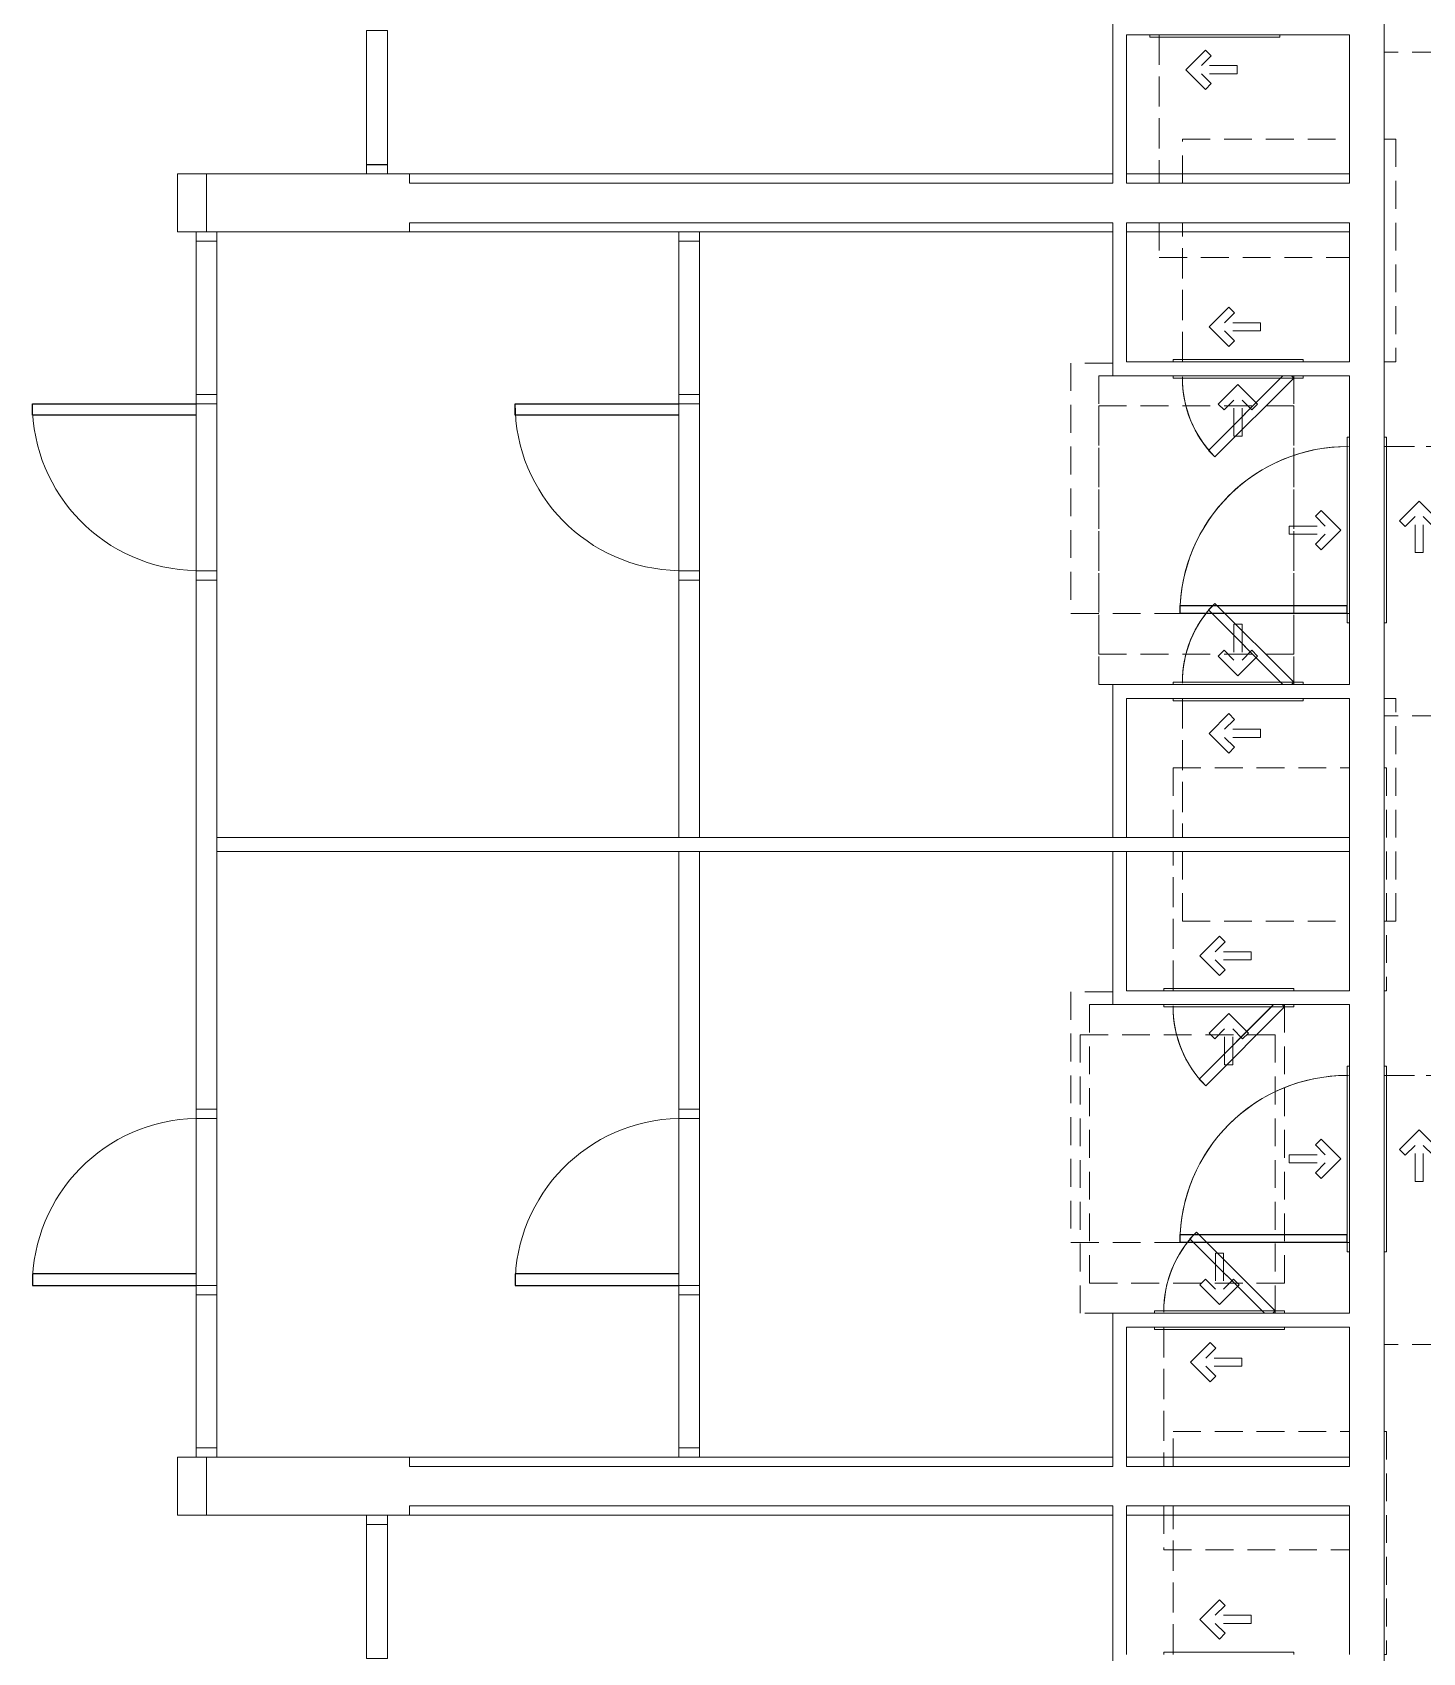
# Model space of a CAD drawing. Header units: inches. Extents: x -84 to 1352, y -1830 to 1419.
# Drawn here: x 308.1 to 607.6, y -668.8 to -319.7 of the extents above; entities that cross this region are included whole.
import ezdxf

# ---------------------------------------------------------------- set-up
doc = ezdxf.new("R2010")
doc.units = ezdxf.units.IN
doc.header["$MEASUREMENT"] = 0
doc.linetypes.add('ADA Clearance', pattern=[9, 6, -3])
for name, color, linetype, lineweight in [('A-DOOR', 31, 'Continuous', 15), ('A-DOOR-FRAM', 31, 'Continuous', 9), ('A-GLAZ-CWMG', 51, 'Continuous', 9), ('A-WALL', 113, 'Continuous', 15)]:
    doc.layers.add(name, color=color, linetype=linetype, lineweight=lineweight)

# ---------------------------------------------------------------- blocks, each defined once
blk = doc.blocks.new('CW-Single_CE_ - Medium Style-5149342-ROOF')
at = {"layer": 'A-DOOR', "lineweight": 25}
for p, q in [((-18, -37.5), (-18, -2.25)), ((-15.5, -2.25), (-15.5, -37.5)), ((-15.5, -37.5), (-18, -37.5))]:
    blk.add_line(p, q, dxfattribs=at)
at = {"layer": 'A-DOOR', "lineweight": 9}
blk.add_arc((-18, -1.5), 36, 270, 358.8029, dxfattribs=at)
blk = doc.blocks.new('CW-Single_CE_ - Medium Style-5149344-ROOF')
at = {"layer": 'A-DOOR', "lineweight": 25}
for p, q in [((-18, 37.5), (-18, 2.25)), ((-15.5, 37.5), (-18, 37.5)), ((-15.5, 2.25), (-15.5, 37.5))]:
    blk.add_line(p, q, dxfattribs=at)
at = {"layer": 'A-DOOR', "lineweight": 9}
blk.add_arc((-18, 1.5), 36, 1.1971, 90, dxfattribs=at)
blk = doc.blocks.new('Rectangular Mullion - 4 1_2_ x 2_ Rectangular_CE_-5149012-ROOF')
at = {"layer": 'A-GLAZ-CWMG'}
for p, q in [((447.37, -591.66), (451.87, -591.66)), ((447.37, -624.66), (447.37, -591.66)), ((451.87, -591.66), (451.87, -624.66)), ((451.87, -624.66), (447.37, -624.66))]:
    blk.add_line(p, q, dxfattribs=at)
blk = doc.blocks.new('Rectangular Mullion - 4 1_2_ x 2_ Rectangular_CE_-5139319-ROOF')
at = {"layer": 'A-GLAZ-CWMG'}
for p, q in [((-2, -2.25), (-2, 2.25)), ((-2, 2.25), (0, 2.25)), ((0, 2.25), (0, -2.25)), ((0, -2.25), (-2, -2.25))]:
    blk.add_line(p, q, dxfattribs=at)
blk = doc.blocks.new('Rectangular Mullion - 4 1_2_ x 2_ Rectangular_CE_-5139320-ROOF')
at = {"layer": 'A-GLAZ-CWMG'}
for p, q in [((0, 2.25), (-2, 2.25)), ((-2, 2.25), (-2, -2.25)), ((0, -2.25), (0, 2.25)), ((-2, -2.25), (0, -2.25))]:
    blk.add_line(p, q, dxfattribs=at)
blk = doc.blocks.new('Rectangular Mullion - 4 1_2_ x 2_ Rectangular_CE_-V5-ROOF')
at = {"layer": 'A-GLAZ-CWMG'}
for p, q in [((-1, -2.25), (-1, 2.25)), ((-1, 2.25), (1, 2.25)), ((1, 2.25), (1, -2.25)), ((1, -2.25), (-1, -2.25))]:
    blk.add_line(p, q, dxfattribs=at)
blk = doc.blocks.new('Rectangular Mullion - 4 1_2_ x 2_ Rectangular_CE_-5149069-ROOF')
at = {"layer": 'A-GLAZ-CWMG'}
for p, q in [((447.37, -399.66), (451.87, -399.66)), ((447.37, -435.66), (447.37, -399.66)), ((451.87, -399.66), (451.87, -435.66)), ((451.87, -435.66), (447.37, -435.66))]:
    blk.add_line(p, q, dxfattribs=at)
blk = doc.blocks.new('Rectangular Mullion - 4 1_2_ x 2_ Rectangular_CE_-5149340-ROOF')
at = {"layer": 'A-GLAZ-CWMG'}
for p, q in [((447.37, -437.66), (451.87, -437.66)), ((447.37, -493.16), (447.37, -437.66)), ((451.87, -437.66), (451.87, -493.16)), ((447.37, -551.66), (447.37, -496.16)), ((451.87, -496.16), (451.87, -551.66)), ((451.87, -551.66), (447.37, -551.66))]:
    blk.add_line(p, q, dxfattribs=at)
blk = doc.blocks.new('Door-Single_CE_ - HM Door-2_ HM Frame-5146564-ROOF')
at = {"layer": 'A-DOOR', "linetype": 'ADA Clearance', "lineweight": 9}
for p, q in [((-18, 51.75), (40, 51.75)), ((-18, 4.25), (-18, 51.75)), ((40, 51.75), (40, 3.75)), ((-2.02, 15.53), (-6.26, 11.29)), ((-0.78, 14.29), (-2.91, 12.16)), ((-0.78, 14.29), (-2.02, 15.53)), ((-2.02, 7.04), (-6.26, 11.29)), ((4.84, 12.16), (-2.91, 12.16)), ((4.84, 12.16), (4.84, 10.41)), ((4.84, 10.41), (-2.91, 10.41)), ((-0.78, 8.28), (-2.91, 10.41)), ((-0.78, 8.28), (-2.02, 7.04)), ((-4.26, -9.87), (-0.02, -5.62)), ((4.22, -9.87), (-0.02, -5.62)), ((18, -63.75), (18, -4.25)), ((-3.02, -11.1), (-4.26, -9.87)), ((-3.02, -11.1), (-0.89, -8.97)), ((-0.89, -16.72), (-0.89, -8.97)), ((0.86, -16.72), (0.86, -8.97)), ((2.99, -11.1), (0.86, -8.97)), ((2.99, -11.1), (4.22, -9.87)), ((0.86, -16.72), (-0.89, -16.72)), ((-36, -54.75), (-36, -63.75)), ((-36, -63.75), (18, -63.75))]:
    blk.add_line(p, q, dxfattribs=at)
at = {"layer": 'A-DOOR'}
for p, q in [((16.25, -40.25), (16.25, -4.25)), ((18, -4.25), (18, -40.25)), ((18, -40.25), (16.25, -40.25))]:
    blk.add_line(p, q, dxfattribs=at)
at = {"layer": 'A-DOOR', "lineweight": 25}
for p, q in [((16.25, -40.25), (16.25, -4.25)), ((18, -4.25), (18, -40.25)), ((18, -40.25), (16.25, -40.25))]:
    blk.add_line(p, q, dxfattribs=at)
at = {"layer": 'A-DOOR', "lineweight": 9}
blk.add_arc((18, -4.25), 36, 180.0012, 270, dxfattribs=at)
blk.add_arc((18, -4.25), 36, 180.0012, 270, dxfattribs=at)
blk.add_arc((18, -4.25), 36, 180.0012, 270, dxfattribs=at)
blk.add_arc((18, -4.25), 36, 180.0012, 270, dxfattribs=at)
blk = doc.blocks.new('Rectangular Mullion - 4 1_2_ x 2_ Rectangular_CE_-V18-ROOF')
at = {"layer": 'A-GLAZ-CWMG'}
for p, q in [((343.37, -437.66), (347.87, -437.66)), ((343.37, -551.66), (343.37, -437.66)), ((347.87, -437.66), (347.87, -551.66)), ((347.87, -551.66), (343.37, -551.66))]:
    blk.add_line(p, q, dxfattribs=at)
blk = doc.blocks.new('Door-Single_CE_ - HM Door-2_ HM Frame-V14-ROOF')
at = {"layer": 'A-DOOR', "linetype": 'ADA Clearance', "lineweight": 9}
for p, q in [((-18, 51.75), (40, 51.75)), ((-18, 3.75), (-18, 51.75)), ((40, 51.75), (40, 3.75)), ((-2.02, 15.53), (-6.26, 11.29)), ((-0.78, 14.29), (-2.91, 12.16)), ((-0.78, 14.29), (-2.02, 15.53)), ((-2.02, 7.04), (-6.26, 11.29)), ((4.84, 12.16), (-2.91, 12.16)), ((4.84, 12.16), (4.84, 10.41)), ((4.84, 10.41), (-2.91, 10.41)), ((-0.78, 8.28), (-2.91, 10.41)), ((-0.78, 8.28), (-2.02, 7.04)), ((-4.26, -9.87), (-0.02, -5.62)), ((4.22, -9.87), (-0.02, -5.62)), ((18, -63.75), (18, -3.75)), ((-3.02, -11.1), (-4.26, -9.87)), ((-3.02, -11.1), (-0.89, -8.97)), ((-0.89, -16.72), (-0.89, -8.97)), ((0.86, -16.72), (0.86, -8.97)), ((2.99, -11.1), (0.86, -8.97)), ((2.99, -11.1), (4.22, -9.87)), ((0.86, -16.72), (-0.89, -16.72)), ((-36, -54.75), (-36, -63.75)), ((-36, -63.75), (18, -63.75))]:
    blk.add_line(p, q, dxfattribs=at)
at = {"layer": 'A-DOOR'}
for p, q in [((16.25, -40.25), (16.25, -4.25)), ((16.25, -4.25), (18, -4.25)), ((18, -4.25), (18, -40.25)), ((18, -40.25), (16.25, -40.25))]:
    blk.add_line(p, q, dxfattribs=at)
at = {"layer": 'A-DOOR', "lineweight": 25}
for p, q in [((16.25, -40.25), (16.25, -4.25)), ((18, -4.25), (16.25, -4.25)), ((18, -4.25), (18, -40.25)), ((18, -40.25), (16.25, -40.25))]:
    blk.add_line(p, q, dxfattribs=at)
at = {"layer": 'A-DOOR', "lineweight": 9}
for start in [179.5, 179.5, 179.5, 180.0012]:
    blk.add_arc((18, -4.25), 36, start, 270, dxfattribs=at)
at = {"layer": 'A-DOOR-FRAM'}
for p, q in [((-20, 4.25), (20, 4.25)), ((-20, 3.75), (-20, 4.25)), ((20, 4.25), (20, 3.75)), ((-20, -4.25), (-20, -3.75)), ((20, -4.25), (-20, -4.25)), ((20, -3.75), (20, -4.25))]:
    blk.add_line(p, q, dxfattribs=at)
blk = doc.blocks.new('Rectangular Mullion - 4 1_2_ x 2_ Rectangular_CE_-5161035-ROOF')
at = {"layer": 'A-GLAZ-CWMG'}
for p, q in [((380.12, 608.34), (384.62, 608.34)), ((380.12, 579.47), (380.12, 608.34)), ((384.62, 608.34), (384.62, 579.47)), ((384.62, 579.47), (380.12, 579.47))]:
    blk.add_line(p, q, dxfattribs=at)
blk = doc.blocks.new('Door-Single_CE_ - WD Door-2_ WD Frame-V31-ROOF')
at = {"layer": 'A-DOOR', "linetype": 'ADA Clearance', "lineweight": 9}
for p, q in [((-30, 61.5), (12, 61.5)), ((-30, 1.5), (-30, 61.5)), ((12, 61.5), (12, 2)), ((-0.89, 14.47), (-0.89, 6.72)), ((0.86, 14.47), (-0.89, 14.47)), ((0.86, 14.47), (0.86, 6.72)), ((-3.02, 8.85), (-4.26, 7.62)), ((-4.26, 7.62), (-0.02, 3.37)), ((-3.02, 8.85), (-0.89, 6.72)), ((4.22, 7.62), (-0.02, 3.37)), ((2.99, 8.85), (0.86, 6.72)), ((2.99, 8.85), (4.22, 7.62)), ((-22, 1.5), (-30, 1.5)), ((-12, -2), (-12, -33.5)), ((-2.02, -4.79), (-6.26, -9.04)), ((-0.78, -6.03), (-2.91, -8.16)), ((-0.78, -6.03), (-2.02, -4.79)), ((-2.02, -13.28), (-6.26, -9.04)), ((4.84, -8.16), (-2.91, -8.16)), ((4.84, -9.91), (-2.91, -9.91)), ((-0.78, -12.04), (-2.91, -9.91)), ((4.84, -9.91), (4.84, -8.16)), ((-0.78, -12.04), (-2.02, -13.28)), ((-12, -42), (-12, -49.5)), ((-12, -49.5), (29, -49.5))]:
    blk.add_line(p, q, dxfattribs=at)
at = {"layer": 'A-DOOR'}
for p, q in [((-4.97, 18.97), (-6.38, 17.56)), ((-6.38, 17.56), (9.17, 2)), ((12, 2), (-4.97, 18.97))]:
    blk.add_line(p, q, dxfattribs=at)
at = {"layer": 'A-DOOR', "lineweight": 25}
for p, q in [((-4.97, 18.97), (-6.38, 17.56)), ((-6.38, 17.56), (9.17, 2)), ((12, 2), (-4.97, 18.97))]:
    blk.add_line(p, q, dxfattribs=at)
at = {"layer": 'A-DOOR', "lineweight": 9}
for end in [179.9982, 179.9982, 179.9979, 179.9979]:
    blk.add_arc((12, 2), 24, 135, end, dxfattribs=at)
blk = doc.blocks.new('Door-Single_CE_ - WD Door-2_ WD Frame-V32-ROOF')
at = {"layer": 'A-DOOR', "linetype": 'ADA Clearance', "lineweight": 9}
for p, q in [((-12, 49.5), (24, 49.5)), ((-12, 40), (-12, 49.5)), ((31.5, 49.5), (34, 49.5)), ((34, 49.5), (34, 1.5)), ((-12, 2), (-12, 31.5)), ((-2.02, 13.28), (-6.26, 9.04)), ((-0.78, 12.04), (-2.91, 9.91)), ((-0.78, 12.04), (-2.02, 13.28)), ((-2.02, 4.79), (-6.26, 9.04)), ((4.84, 9.91), (-2.91, 9.91)), ((4.84, 8.16), (-2.91, 8.16)), ((-0.78, 6.03), (-2.91, 8.16)), ((4.84, 9.91), (4.84, 8.16)), ((-0.78, 6.03), (-2.02, 4.79)), ((34, 1.5), (31.5, 1.5)), ((-27, -1.5), (-30, -1.5)), ((-30, -1.5), (-30, -61.5)), ((-4.26, -7.62), (-0.02, -3.37)), ((4.22, -7.62), (-0.02, -3.37)), ((12, -61.5), (12, -2)), ((-3.02, -8.85), (-0.89, -6.72)), ((-0.89, -14.47), (-0.89, -6.72)), ((0.86, -14.47), (0.86, -6.72)), ((2.99, -8.85), (0.86, -6.72)), ((-3.02, -8.85), (-4.26, -7.62)), ((2.99, -8.85), (4.22, -7.62)), ((0.86, -14.47), (-0.89, -14.47)), ((-30, -61.5), (12, -61.5))]:
    blk.add_line(p, q, dxfattribs=at)
at = {"layer": 'A-DOOR'}
for p, q in [((-6.38, -17.56), (9.17, -2)), ((12, -2), (-4.97, -18.97)), ((-4.97, -18.97), (-6.38, -17.56))]:
    blk.add_line(p, q, dxfattribs=at)
at = {"layer": 'A-DOOR', "lineweight": 25}
for p, q in [((-6.38, -17.56), (9.17, -2)), ((12, -2), (-4.97, -18.97)), ((-4.97, -18.97), (-6.38, -17.56))]:
    blk.add_line(p, q, dxfattribs=at)
at = {"layer": 'A-DOOR', "lineweight": 9}
for start in [180.0018, 180.0018, 180.0021, 180.0021]:
    blk.add_arc((12, -2), 24, start, 225, dxfattribs=at)
blk = doc.blocks.new('Door-Single_CE_ - WD Door-2_ WD Frame-V33-ROOF')
at = {"layer": 'A-DOOR', "linetype": 'ADA Clearance', "lineweight": 9}
for p, q in [((-30, 61.5), (12, 61.5)), ((-30, 1.5), (-30, 61.5)), ((12, 61.5), (12, 2)), ((-0.89, 14.47), (-0.89, 6.72)), ((0.86, 14.47), (-0.89, 14.47)), ((0.86, 14.47), (0.86, 6.72)), ((-3.02, 8.85), (-4.26, 7.62)), ((-4.26, 7.62), (-0.02, 3.37)), ((-3.02, 8.85), (-0.89, 6.72)), ((4.22, 7.62), (-0.02, 3.37)), ((2.99, 8.85), (0.86, 6.72)), ((2.99, 8.85), (4.22, 7.62)), ((-27, 1.5), (-30, 1.5)), ((-12, -2), (-12, -31.5)), ((34, -1.5), (31.5, -1.5)), ((34, -49.5), (34, -1.5)), ((-2.02, -4.79), (-6.26, -9.04)), ((-0.78, -6.03), (-2.91, -8.16)), ((-0.78, -6.03), (-2.02, -4.79)), ((-2.02, -13.28), (-6.26, -9.04)), ((4.84, -8.16), (-2.91, -8.16)), ((4.84, -9.91), (-2.91, -9.91)), ((-0.78, -12.04), (-2.91, -9.91)), ((4.84, -9.91), (4.84, -8.16)), ((-0.78, -12.04), (-2.02, -13.28)), ((-12, -34.5), (-12, -49.5)), ((-12, -49.5), (24, -49.5)), ((31.5, -49.5), (34, -49.5))]:
    blk.add_line(p, q, dxfattribs=at)
at = {"layer": 'A-DOOR'}
for p, q in [((-4.97, 18.97), (-6.38, 17.56)), ((-6.38, 17.56), (9.17, 2)), ((12, 2), (-4.97, 18.97))]:
    blk.add_line(p, q, dxfattribs=at)
at = {"layer": 'A-DOOR', "lineweight": 25}
for p, q in [((-4.97, 18.97), (-6.38, 17.56)), ((-6.38, 17.56), (9.17, 2)), ((12, 2), (-4.97, 18.97))]:
    blk.add_line(p, q, dxfattribs=at)
at = {"layer": 'A-DOOR', "lineweight": 9}
for end in [179.9982, 179.9982, 179.9979, 179.9979]:
    blk.add_arc((12, 2), 24, 135, end, dxfattribs=at)
blk = doc.blocks.new('Door-Single_CE_ - WD Door-2_ WD Frame-V34-ROOF')
at = {"layer": 'A-DOOR', "linetype": 'ADA Clearance', "lineweight": 9}
for p, q in [((-12, 49.5), (26, 49.5)), ((-12, 34.5), (-12, 49.5)), ((33.5, 49.5), (34, 49.5)), ((34, 49.5), (34, 1.5)), ((-12, 2), (-12, 31.5)), ((-2.02, 13.28), (-6.26, 9.04)), ((-0.78, 12.04), (-2.91, 9.91)), ((-0.78, 12.04), (-2.02, 13.28)), ((-2.02, 4.79), (-6.26, 9.04)), ((4.84, 9.91), (-2.91, 9.91)), ((4.84, 8.16), (-2.91, 8.16)), ((-0.78, 6.03), (-2.91, 8.16)), ((4.84, 9.91), (4.84, 8.16)), ((-0.78, 6.03), (-2.02, 4.79)), ((34, 1.5), (33.5, 1.5)), ((-25, -1.5), (-30, -1.5)), ((-30, -1.5), (-30, -61.5)), ((-4.26, -7.62), (-0.02, -3.37)), ((4.22, -7.62), (-0.02, -3.37)), ((12, -61.5), (12, -2)), ((-3.02, -8.85), (-0.89, -6.72)), ((-0.89, -14.47), (-0.89, -6.72)), ((0.86, -14.47), (0.86, -6.72)), ((2.99, -8.85), (0.86, -6.72)), ((-3.02, -8.85), (-4.26, -7.62)), ((2.99, -8.85), (4.22, -7.62)), ((0.86, -14.47), (-0.89, -14.47)), ((-30, -61.5), (12, -61.5))]:
    blk.add_line(p, q, dxfattribs=at)
at = {"layer": 'A-DOOR'}
for p, q in [((-6.38, -17.56), (9.17, -2)), ((12, -2), (-4.97, -18.97)), ((-4.97, -18.97), (-6.38, -17.56))]:
    blk.add_line(p, q, dxfattribs=at)
at = {"layer": 'A-DOOR', "lineweight": 25}
for p, q in [((-6.38, -17.56), (9.17, -2)), ((12, -2), (-4.97, -18.97)), ((-4.97, -18.97), (-6.38, -17.56))]:
    blk.add_line(p, q, dxfattribs=at)
at = {"layer": 'A-DOOR', "lineweight": 9}
for start in [180.0018, 180.0018, 180.0021, 180.0021]:
    blk.add_arc((12, -2), 24, start, 225, dxfattribs=at)
blk = doc.blocks.new('Door-Single_CE_ - WD Door-2_ WD Frame-V35-ROOF')
at = {"layer": 'A-DOOR', "linetype": 'ADA Clearance', "lineweight": 9}
for p, q in [((-30, 61.5), (12, 61.5)), ((-30, 1.5), (-30, 61.5)), ((12, 61.5), (12, 2)), ((-0.89, 14.47), (-0.89, 6.72)), ((0.86, 14.47), (-0.89, 14.47)), ((0.86, 14.47), (0.86, 6.72)), ((-3.02, 8.85), (-4.26, 7.62)), ((-4.26, 7.62), (-0.02, 3.37)), ((-3.02, 8.85), (-0.89, 6.72)), ((4.22, 7.62), (-0.02, 3.37)), ((2.99, 8.85), (0.86, 6.72)), ((2.99, 8.85), (4.22, 7.62)), ((-23, 1.5), (-30, 1.5)), ((-12, -2), (-12, -31.5)), ((-2.02, -4.79), (-6.26, -9.04)), ((-0.78, -6.03), (-2.91, -8.16)), ((-0.78, -6.03), (-2.02, -4.79)), ((-2.02, -13.28), (-6.26, -9.04)), ((4.84, -8.16), (-2.91, -8.16)), ((4.84, -9.91), (-2.91, -9.91)), ((-0.78, -12.04), (-2.91, -9.91)), ((4.84, -9.91), (4.84, -8.16)), ((-0.78, -12.04), (-2.02, -13.28)), ((-12, -40), (-12, -49.5)), ((-12, -49.5), (28, -49.5))]:
    blk.add_line(p, q, dxfattribs=at)
at = {"layer": 'A-DOOR'}
for p, q in [((-4.97, 18.97), (-6.38, 17.56)), ((-6.38, 17.56), (9.17, 2)), ((12, 2), (-4.97, 18.97))]:
    blk.add_line(p, q, dxfattribs=at)
at = {"layer": 'A-DOOR', "lineweight": 25}
for p, q in [((-4.97, 18.97), (-6.38, 17.56)), ((-6.38, 17.56), (9.17, 2)), ((12, 2), (-4.97, 18.97))]:
    blk.add_line(p, q, dxfattribs=at)
at = {"layer": 'A-DOOR', "lineweight": 9}
for end in [179.9982, 179.9982, 179.9979, 179.9979]:
    blk.add_arc((12, 2), 24, 135, end, dxfattribs=at)
blk = doc.blocks.new('Door-Single_CE_ - WD Door-2_ WD Frame-V36-ROOF')
at = {"layer": 'A-DOOR', "linetype": 'ADA Clearance', "lineweight": 9}
for p, q in [((-12, 49.5), (26, 49.5)), ((-12, 42), (-12, 49.5)), ((33.5, 49.5), (34, 49.5)), ((34, 49.5), (34, 1.5)), ((-12, 2), (-12, 33.5)), ((-2.02, 13.28), (-6.26, 9.04)), ((-0.78, 12.04), (-2.91, 9.91)), ((-0.78, 12.04), (-2.02, 13.28)), ((-2.02, 4.79), (-6.26, 9.04)), ((4.84, 9.91), (-2.91, 9.91)), ((4.84, 8.16), (-2.91, 8.16)), ((-0.78, 6.03), (-2.91, 8.16)), ((4.84, 9.91), (4.84, 8.16)), ((-0.78, 6.03), (-2.02, 4.79)), ((34, 1.5), (33.5, 1.5)), ((-25, -1.5), (-30, -1.5)), ((-30, -1.5), (-30, -61.5)), ((-4.26, -7.62), (-0.02, -3.37)), ((4.22, -7.62), (-0.02, -3.37)), ((12, -61.5), (12, -2)), ((-3.02, -8.85), (-0.89, -6.72)), ((-0.89, -14.47), (-0.89, -6.72)), ((0.86, -14.47), (0.86, -6.72)), ((2.99, -8.85), (0.86, -6.72)), ((-3.02, -8.85), (-4.26, -7.62)), ((2.99, -8.85), (4.22, -7.62)), ((0.86, -14.47), (-0.89, -14.47)), ((-30, -61.5), (12, -61.5))]:
    blk.add_line(p, q, dxfattribs=at)
at = {"layer": 'A-DOOR'}
for p, q in [((-6.38, -17.56), (9.17, -2)), ((12, -2), (-4.97, -18.97)), ((-4.97, -18.97), (-6.38, -17.56))]:
    blk.add_line(p, q, dxfattribs=at)
at = {"layer": 'A-DOOR', "lineweight": 25}
for p, q in [((-6.38, -17.56), (9.17, -2)), ((12, -2), (-4.97, -18.97)), ((-4.97, -18.97), (-6.38, -17.56))]:
    blk.add_line(p, q, dxfattribs=at)
at = {"layer": 'A-DOOR', "lineweight": 9}
for start in [180.0018, 180.0018, 180.0021, 180.0021]:
    blk.add_arc((12, -2), 24, start, 225, dxfattribs=at)
blk = doc.blocks.new('Door-Single_CE_ - WD Door-2_ WD Frame-V52-ROOF')
at = {"layer": 'A-DOOR', "linetype": 'ADA Clearance', "lineweight": 9}
for p, q in [((-30, 61.5), (12, 61.5)), ((-30, 1.5), (-30, 61.5)), ((12, 61.5), (12, 1.5)), ((-0.89, 14.47), (-0.89, 6.72)), ((0.86, 14.47), (-0.89, 14.47)), ((0.86, 14.47), (0.86, 6.72)), ((-3.02, 8.85), (-4.26, 7.62)), ((-4.26, 7.62), (-0.02, 3.37)), ((-3.02, 8.85), (-0.89, 6.72)), ((4.22, 7.62), (-0.02, 3.37)), ((2.99, 8.85), (0.86, 6.72)), ((2.99, 8.85), (4.22, 7.62)), ((-22, 1.5), (-30, 1.5)), ((-12, -1.5), (-12, -33.5)), ((-2.02, -4.79), (-6.26, -9.04)), ((-0.78, -6.03), (-2.91, -8.16)), ((-0.78, -6.03), (-2.02, -4.79)), ((-2.02, -13.28), (-6.26, -9.04)), ((4.84, -8.16), (-2.91, -8.16)), ((4.84, -9.91), (-2.91, -9.91)), ((-0.78, -12.04), (-2.91, -9.91)), ((4.84, -9.91), (4.84, -8.16)), ((-0.78, -12.04), (-2.02, -13.28)), ((-12, -42), (-12, -49.5)), ((-12, -49.5), (29, -49.5))]:
    blk.add_line(p, q, dxfattribs=at)
at = {"layer": 'A-DOOR'}
for p, q in [((-4.97, 18.97), (-6.38, 17.56)), ((-6.38, 17.56), (9.67, 1.5)), ((12, 2), (-4.97, 18.97)), ((11.5, 1.5), (12, 2))]:
    blk.add_line(p, q, dxfattribs=at)
at = {"layer": 'A-DOOR', "lineweight": 25}
for p, q in [((-4.97, 18.97), (-6.38, 17.56)), ((-6.38, 17.56), (9.67, 1.5)), ((12, 2), (-4.97, 18.97)), ((12, 2), (11.5, 1.5))]:
    blk.add_line(p, q, dxfattribs=at)
at = {"layer": 'A-DOOR', "lineweight": 9}
for end in [179.9982, 180.5, 180.6124, 180.6124]:
    blk.add_arc((12, 2), 24, 135, end, dxfattribs=at)
at = {"layer": 'A-DOOR-FRAM'}
for p, q in [((-14, 2), (14, 2)), ((-14, 1.5), (-14, 2)), ((14, 2), (14, 1.5)), ((-14, -2), (-14, -1.5)), ((14, -2), (-14, -2)), ((14, -1.5), (14, -2))]:
    blk.add_line(p, q, dxfattribs=at)
blk = doc.blocks.new('Door-Single_CE_ - WD Door-2_ WD Frame-V53-ROOF')
at = {"layer": 'A-DOOR', "linetype": 'ADA Clearance', "lineweight": 9}
for p, q in [((-12, 49.5), (24, 49.5)), ((-12, 40), (-12, 49.5)), ((31.5, 49.5), (34, 49.5)), ((34, 49.5), (34, 1.5)), ((-12, 1.5), (-12, 31.5)), ((-2.02, 13.28), (-6.26, 9.04)), ((-0.78, 12.04), (-2.91, 9.91)), ((-0.78, 12.04), (-2.02, 13.28)), ((-2.02, 4.79), (-6.26, 9.04)), ((4.84, 9.91), (-2.91, 9.91)), ((4.84, 8.16), (-2.91, 8.16)), ((-0.78, 6.03), (-2.91, 8.16)), ((4.84, 9.91), (4.84, 8.16)), ((-0.78, 6.03), (-2.02, 4.79)), ((34, 1.5), (31.5, 1.5)), ((-27, -1.5), (-30, -1.5)), ((-30, -1.5), (-30, -61.5)), ((-4.26, -7.62), (-0.02, -3.37)), ((4.22, -7.62), (-0.02, -3.37)), ((12, -61.5), (12, -1.5)), ((-3.02, -8.85), (-0.89, -6.72)), ((-0.89, -14.47), (-0.89, -6.72)), ((0.86, -14.47), (0.86, -6.72)), ((2.99, -8.85), (0.86, -6.72)), ((-3.02, -8.85), (-4.26, -7.62)), ((2.99, -8.85), (4.22, -7.62)), ((0.86, -14.47), (-0.89, -14.47)), ((-30, -61.5), (12, -61.5))]:
    blk.add_line(p, q, dxfattribs=at)
at = {"layer": 'A-DOOR'}
for p, q in [((-6.38, -17.56), (9.67, -1.5)), ((12, -2), (-4.97, -18.97)), ((11.5, -1.5), (12, -2)), ((-4.97, -18.97), (-6.38, -17.56))]:
    blk.add_line(p, q, dxfattribs=at)
at = {"layer": 'A-DOOR', "lineweight": 25}
for p, q in [((-6.38, -17.56), (9.67, -1.5)), ((12, -2), (-4.97, -18.97)), ((12, -2), (11.5, -1.5)), ((-4.97, -18.97), (-6.38, -17.56))]:
    blk.add_line(p, q, dxfattribs=at)
at = {"layer": 'A-DOOR', "lineweight": 9}
for start in [179.3876, 179.3876, 179.5, 180.0018]:
    blk.add_arc((12, -2), 24, start, 225, dxfattribs=at)
at = {"layer": 'A-DOOR-FRAM'}
for p, q in [((-14, 2), (14, 2)), ((-14, 1.5), (-14, 2)), ((14, 2), (14, 1.5)), ((-14, -2), (-14, -1.5)), ((14, -2), (-14, -2)), ((14, -1.5), (14, -2))]:
    blk.add_line(p, q, dxfattribs=at)
blk = doc.blocks.new('Door-Single_CE_ - WD Door-2_ WD Frame-V54-ROOF')
at = {"layer": 'A-DOOR', "linetype": 'ADA Clearance', "lineweight": 9}
for p, q in [((-30, 61.5), (12, 61.5)), ((-30, 1.5), (-30, 61.5)), ((12, 61.5), (12, 1.5)), ((-0.89, 14.47), (-0.89, 6.72)), ((0.86, 14.47), (-0.89, 14.47)), ((0.86, 14.47), (0.86, 6.72)), ((-3.02, 8.85), (-4.26, 7.62)), ((-4.26, 7.62), (-0.02, 3.37)), ((-3.02, 8.85), (-0.89, 6.72)), ((4.22, 7.62), (-0.02, 3.37)), ((2.99, 8.85), (0.86, 6.72)), ((2.99, 8.85), (4.22, 7.62)), ((-27, 1.5), (-30, 1.5)), ((-12, -1.5), (-12, -31.5)), ((34, -1.5), (31.5, -1.5)), ((34, -49.5), (34, -1.5)), ((-2.02, -4.79), (-6.26, -9.04)), ((-0.78, -6.03), (-2.91, -8.16)), ((-0.78, -6.03), (-2.02, -4.79)), ((-2.02, -13.28), (-6.26, -9.04)), ((4.84, -8.16), (-2.91, -8.16)), ((4.84, -9.91), (-2.91, -9.91)), ((-0.78, -12.04), (-2.91, -9.91)), ((4.84, -9.91), (4.84, -8.16)), ((-0.78, -12.04), (-2.02, -13.28)), ((-12, -34.5), (-12, -49.5)), ((-12, -49.5), (24, -49.5)), ((31.5, -49.5), (34, -49.5))]:
    blk.add_line(p, q, dxfattribs=at)
at = {"layer": 'A-DOOR'}
for p, q in [((-4.97, 18.97), (-6.38, 17.56)), ((-6.38, 17.56), (9.67, 1.5)), ((12, 2), (-4.97, 18.97)), ((11.5, 1.5), (12, 2))]:
    blk.add_line(p, q, dxfattribs=at)
at = {"layer": 'A-DOOR', "lineweight": 25}
for p, q in [((-4.97, 18.97), (-6.38, 17.56)), ((-6.38, 17.56), (9.67, 1.5)), ((12, 2), (-4.97, 18.97)), ((12, 2), (11.5, 1.5))]:
    blk.add_line(p, q, dxfattribs=at)
at = {"layer": 'A-DOOR', "lineweight": 9}
for end in [179.9982, 180.5, 180.6124, 180.6124]:
    blk.add_arc((12, 2), 24, 135, end, dxfattribs=at)
at = {"layer": 'A-DOOR-FRAM'}
for p, q in [((-14, 2), (14, 2)), ((-14, 1.5), (-14, 2)), ((14, 2), (14, 1.5)), ((-14, -2), (-14, -1.5)), ((14, -2), (-14, -2)), ((14, -1.5), (14, -2))]:
    blk.add_line(p, q, dxfattribs=at)
blk = doc.blocks.new('Door-Single_CE_ - WD Door-2_ WD Frame-V55-ROOF')
at = {"layer": 'A-DOOR', "linetype": 'ADA Clearance', "lineweight": 9}
for p, q in [((-12, 49.5), (26, 49.5)), ((-12, 34.5), (-12, 49.5)), ((33.5, 49.5), (34, 49.5)), ((34, 49.5), (34, 1.5)), ((-12, 1.5), (-12, 31.5)), ((-2.02, 13.28), (-6.26, 9.04)), ((-0.78, 12.04), (-2.91, 9.91)), ((-0.78, 12.04), (-2.02, 13.28)), ((-2.02, 4.79), (-6.26, 9.04)), ((4.84, 9.91), (-2.91, 9.91)), ((4.84, 8.16), (-2.91, 8.16)), ((-0.78, 6.03), (-2.91, 8.16)), ((4.84, 9.91), (4.84, 8.16)), ((-0.78, 6.03), (-2.02, 4.79)), ((34, 1.5), (33.5, 1.5)), ((-25, -1.5), (-30, -1.5)), ((-30, -1.5), (-30, -61.5)), ((-4.26, -7.62), (-0.02, -3.37)), ((4.22, -7.62), (-0.02, -3.37)), ((12, -61.5), (12, -1.5)), ((-3.02, -8.85), (-0.89, -6.72)), ((-0.89, -14.47), (-0.89, -6.72)), ((0.86, -14.47), (0.86, -6.72)), ((2.99, -8.85), (0.86, -6.72)), ((-3.02, -8.85), (-4.26, -7.62)), ((2.99, -8.85), (4.22, -7.62)), ((0.86, -14.47), (-0.89, -14.47)), ((-30, -61.5), (12, -61.5))]:
    blk.add_line(p, q, dxfattribs=at)
at = {"layer": 'A-DOOR'}
for p, q in [((-6.38, -17.56), (9.67, -1.5)), ((12, -2), (-4.97, -18.97)), ((11.5, -1.5), (12, -2)), ((-4.97, -18.97), (-6.38, -17.56))]:
    blk.add_line(p, q, dxfattribs=at)
at = {"layer": 'A-DOOR', "lineweight": 25}
for p, q in [((-6.38, -17.56), (9.67, -1.5)), ((12, -2), (-4.97, -18.97)), ((12, -2), (11.5, -1.5)), ((-4.97, -18.97), (-6.38, -17.56))]:
    blk.add_line(p, q, dxfattribs=at)
at = {"layer": 'A-DOOR', "lineweight": 9}
for start in [179.3876, 179.3876, 179.5, 180.0018]:
    blk.add_arc((12, -2), 24, start, 225, dxfattribs=at)
at = {"layer": 'A-DOOR-FRAM'}
for p, q in [((-14, 2), (14, 2)), ((-14, 1.5), (-14, 2)), ((14, 2), (14, 1.5)), ((-14, -2), (-14, -1.5)), ((14, -2), (-14, -2)), ((14, -1.5), (14, -2))]:
    blk.add_line(p, q, dxfattribs=at)
blk = doc.blocks.new('Door-Single_CE_ - WD Door-2_ WD Frame-V56-ROOF')
at = {"layer": 'A-DOOR', "linetype": 'ADA Clearance', "lineweight": 9}
for p, q in [((-30, 61.5), (12, 61.5)), ((-30, 1.5), (-30, 61.5)), ((12, 61.5), (12, 1.5)), ((-0.89, 14.47), (-0.89, 6.72)), ((0.86, 14.47), (-0.89, 14.47)), ((0.86, 14.47), (0.86, 6.72)), ((-3.02, 8.85), (-4.26, 7.62)), ((-4.26, 7.62), (-0.02, 3.37)), ((-3.02, 8.85), (-0.89, 6.72)), ((4.22, 7.62), (-0.02, 3.37)), ((2.99, 8.85), (0.86, 6.72)), ((2.99, 8.85), (4.22, 7.62)), ((-23, 1.5), (-30, 1.5)), ((-12, -1.5), (-12, -31.5)), ((-2.02, -4.79), (-6.26, -9.04)), ((-0.78, -6.03), (-2.91, -8.16)), ((-0.78, -6.03), (-2.02, -4.79)), ((-2.02, -13.28), (-6.26, -9.04)), ((4.84, -8.16), (-2.91, -8.16)), ((4.84, -9.91), (-2.91, -9.91)), ((-0.78, -12.04), (-2.91, -9.91)), ((4.84, -9.91), (4.84, -8.16)), ((-0.78, -12.04), (-2.02, -13.28)), ((-12, -40), (-12, -49.5)), ((-12, -49.5), (28, -49.5))]:
    blk.add_line(p, q, dxfattribs=at)
at = {"layer": 'A-DOOR'}
for p, q in [((-4.97, 18.97), (-6.38, 17.56)), ((-6.38, 17.56), (9.67, 1.5)), ((12, 2), (-4.97, 18.97)), ((11.5, 1.5), (12, 2))]:
    blk.add_line(p, q, dxfattribs=at)
at = {"layer": 'A-DOOR', "lineweight": 25}
for p, q in [((-4.97, 18.97), (-6.38, 17.56)), ((-6.38, 17.56), (9.67, 1.5)), ((12, 2), (-4.97, 18.97)), ((12, 2), (11.5, 1.5))]:
    blk.add_line(p, q, dxfattribs=at)
at = {"layer": 'A-DOOR', "lineweight": 9}
for end in [179.9982, 180.5, 180.6124, 180.6124]:
    blk.add_arc((12, 2), 24, 135, end, dxfattribs=at)
at = {"layer": 'A-DOOR-FRAM'}
for p, q in [((-14, 2), (14, 2)), ((-14, 1.5), (-14, 2)), ((14, 2), (14, 1.5)), ((-14, -2), (-14, -1.5)), ((14, -2), (-14, -2)), ((14, -1.5), (14, -2))]:
    blk.add_line(p, q, dxfattribs=at)
blk = doc.blocks.new('Door-Single_CE_ - WD Door-2_ WD Frame-V57-ROOF')
at = {"layer": 'A-DOOR', "linetype": 'ADA Clearance', "lineweight": 9}
for p, q in [((-12, 49.5), (26, 49.5)), ((-12, 42), (-12, 49.5)), ((33.5, 49.5), (34, 49.5)), ((34, 49.5), (34, 1.5)), ((-12, 1.5), (-12, 33.5)), ((-2.02, 13.28), (-6.26, 9.04)), ((-0.78, 12.04), (-2.91, 9.91)), ((-0.78, 12.04), (-2.02, 13.28)), ((-2.02, 4.79), (-6.26, 9.04)), ((4.84, 9.91), (-2.91, 9.91)), ((4.84, 8.16), (-2.91, 8.16)), ((-0.78, 6.03), (-2.91, 8.16)), ((4.84, 9.91), (4.84, 8.16)), ((-0.78, 6.03), (-2.02, 4.79)), ((34, 1.5), (33.5, 1.5)), ((-25, -1.5), (-30, -1.5)), ((-30, -1.5), (-30, -61.5)), ((-4.26, -7.62), (-0.02, -3.37)), ((4.22, -7.62), (-0.02, -3.37)), ((12, -61.5), (12, -1.5)), ((-3.02, -8.85), (-0.89, -6.72)), ((-0.89, -14.47), (-0.89, -6.72)), ((0.86, -14.47), (0.86, -6.72)), ((2.99, -8.85), (0.86, -6.72)), ((-3.02, -8.85), (-4.26, -7.62)), ((2.99, -8.85), (4.22, -7.62)), ((0.86, -14.47), (-0.89, -14.47)), ((-30, -61.5), (12, -61.5))]:
    blk.add_line(p, q, dxfattribs=at)
at = {"layer": 'A-DOOR'}
for p, q in [((-6.38, -17.56), (9.67, -1.5)), ((12, -2), (-4.97, -18.97)), ((11.5, -1.5), (12, -2)), ((-4.97, -18.97), (-6.38, -17.56))]:
    blk.add_line(p, q, dxfattribs=at)
at = {"layer": 'A-DOOR', "lineweight": 25}
for p, q in [((-6.38, -17.56), (9.67, -1.5)), ((12, -2), (-4.97, -18.97)), ((12, -2), (11.5, -1.5)), ((-4.97, -18.97), (-6.38, -17.56))]:
    blk.add_line(p, q, dxfattribs=at)
at = {"layer": 'A-DOOR', "lineweight": 9}
for start in [179.3876, 179.3876, 179.5, 180.0018]:
    blk.add_arc((12, -2), 24, start, 225, dxfattribs=at)
at = {"layer": 'A-DOOR-FRAM'}
for p, q in [((-14, 2), (14, 2)), ((-14, 1.5), (-14, 2)), ((14, 2), (14, 1.5)), ((-14, -2), (-14, -1.5)), ((14, -2), (-14, -2)), ((14, -1.5), (14, -2))]:
    blk.add_line(p, q, dxfattribs=at)

msp = doc.modelspace()

# ---------------------------------------------------------------- linework, layer by layer
at = {"layer": 'A-WALL'}
for p, q in [((599.37, -48.66), (599.37, -871.16)), ((540.87, -352.16), (540.87, -317.16)), ((543.87, -320.16), (543.87, -352.16)), ((591.87, -320.16), (543.87, -320.16)), ((591.87, -352.16), (591.87, -320.16)), ((339.37, -350.16), (540.87, -350.16)), ((339.37, -350.16), (339.37, -362.66)), ((345.62, -362.66), (345.62, -350.16)), ((389.37, -350.16), (389.37, -352.16)), ((389.37, -352.16), (540.87, -352.16)), ((543.87, -350.16), (591.87, -350.16)), ((543.87, -352.16), (591.87, -352.16)), ((343.37, -362.66), (339.37, -362.66)), ((540.87, -362.66), (345.62, -362.66)), ((389.37, -360.66), (389.37, -362.66)), ((540.87, -360.66), (389.37, -360.66)), ((540.87, -393.66), (540.87, -360.66)), ((591.87, -360.66), (543.87, -360.66)), ((543.87, -360.66), (543.87, -390.66)), ((591.87, -362.66), (543.87, -362.66)), ((591.87, -390.66), (591.87, -360.66)), ((543.87, -390.66), (591.87, -390.66)), ((591.87, -393.66), (540.87, -393.66)), ((591.87, -460.16), (591.87, -393.66)), ((540.87, -493.16), (540.87, -460.16)), ((540.87, -460.16), (591.87, -460.16)), ((543.87, -463.16), (543.87, -493.16)), ((591.87, -463.16), (543.87, -463.16)), ((591.87, -526.16), (591.87, -463.16)), ((347.87, -493.16), (591.87, -493.16)), ((591.87, -496.16), (347.87, -496.16)), ((540.87, -529.16), (540.87, -496.16)), ((543.87, -496.16), (543.87, -526.16)), ((543.87, -526.16), (591.87, -526.16)), ((591.87, -529.16), (540.87, -529.16)), ((591.87, -595.66), (591.87, -529.16)), ((540.87, -628.66), (540.87, -595.66)), ((540.87, -595.66), (591.87, -595.66)), ((543.87, -598.66), (543.87, -628.66)), ((591.87, -598.66), (543.87, -598.66)), ((591.87, -628.66), (591.87, -598.66)), ((339.37, -626.66), (343.37, -626.66)), ((339.37, -626.66), (339.37, -639.16)), ((345.62, -626.66), (540.87, -626.66)), ((345.62, -626.66), (345.62, -639.16)), ((389.37, -626.66), (389.37, -628.66)), ((543.87, -626.66), (591.87, -626.66)), ((389.37, -628.66), (540.87, -628.66)), ((543.87, -628.66), (591.87, -628.66)), ((389.37, -637.16), (389.37, -639.16)), ((540.87, -637.16), (389.37, -637.16)), ((540.87, -672.16), (540.87, -637.16)), ((591.87, -637.16), (543.87, -637.16)), ((543.87, -637.16), (543.87, -669.16)), ((591.87, -669.16), (591.87, -637.16)), ((540.87, -639.16), (339.37, -639.16)), ((591.87, -639.16), (543.87, -639.16))]:
    msp.add_line(p, q, dxfattribs=at)

# ---------------------------------------------------------------- block references
at = {"layer": 'A-DOOR', "lineweight": 9, "rotation": 270.0000000000001}
for name, p in [('Door-Single_CE_ - HM Door-2_ HM Frame-5146564-ROOF', (595.62, -283.91)), ('Door-Single_CE_ - HM Door-2_ HM Frame-V14-ROOF', (595.62, -283.91)), ('Door-Single_CE_ - HM Door-2_ HM Frame-5146564-ROOF', (595.62, -426.91)), ('Door-Single_CE_ - HM Door-2_ HM Frame-V14-ROOF', (595.62, -426.91)), ('Door-Single_CE_ - HM Door-2_ HM Frame-5146564-ROOF', (595.62, -562.41)), ('Door-Single_CE_ - HM Door-2_ HM Frame-V14-ROOF', (595.62, -562.41))]:
    msp.add_blockref(name, p, dxfattribs=at)
at = {"layer": 'A-DOOR', "lineweight": 9}
for name, p in [('Door-Single_CE_ - WD Door-2_ WD Frame-V31-ROOF', (562.87, -318.66)), ('Door-Single_CE_ - WD Door-2_ WD Frame-V52-ROOF', (562.87, -318.66)), ('Door-Single_CE_ - WD Door-2_ WD Frame-V32-ROOF', (567.87, -392.16)), ('Door-Single_CE_ - WD Door-2_ WD Frame-V53-ROOF', (567.87, -392.16)), ('Door-Single_CE_ - WD Door-2_ WD Frame-V33-ROOF', (567.87, -461.66)), ('Door-Single_CE_ - WD Door-2_ WD Frame-V54-ROOF', (567.87, -461.66)), ('Door-Single_CE_ - WD Door-2_ WD Frame-V34-ROOF', (565.87, -527.66)), ('Door-Single_CE_ - WD Door-2_ WD Frame-V55-ROOF', (565.87, -527.66)), ('Door-Single_CE_ - WD Door-2_ WD Frame-V35-ROOF', (563.87, -597.16)), ('Door-Single_CE_ - WD Door-2_ WD Frame-V56-ROOF', (563.87, -597.16)), ('Door-Single_CE_ - WD Door-2_ WD Frame-V36-ROOF', (565.87, -670.66)), ('Door-Single_CE_ - WD Door-2_ WD Frame-V57-ROOF', (565.87, -670.66))]:
    msp.add_blockref(name, p, dxfattribs=at)
at = {"layer": 'A-DOOR', "lineweight": 25}
for name, p, rotation in [('CW-Single_CE_ - Medium Style-5149342-ROOF', (345.62, -417.66), 269.9999999999999), ('CW-Single_CE_ - Medium Style-5149342-ROOF', (449.62, -417.66), 269.9999999999999), ('CW-Single_CE_ - Medium Style-5149344-ROOF', (345.62, -571.66), 89.99999999999991), ('CW-Single_CE_ - Medium Style-5149344-ROOF', (449.62, -571.66), 89.99999999999991)]:
    msp.add_blockref(name, p, dxfattribs=dict(at, rotation=rotation))
at = {"layer": 'A-GLAZ-CWMG'}
for name, p in [('Rectangular Mullion - 4 1_2_ x 2_ Rectangular_CE_-5161035-ROOF', (0, -927.62)), ('Rectangular Mullion - 4 1_2_ x 2_ Rectangular_CE_-5149012-ROOF', (-104, 227)), ('Rectangular Mullion - 4 1_2_ x 2_ Rectangular_CE_-5149012-ROOF', (0, 227)), ('Rectangular Mullion - 4 1_2_ x 2_ Rectangular_CE_-5149069-ROOF', (-104, 0)), ('Rectangular Mullion - 4 1_2_ x 2_ Rectangular_CE_-5149069-ROOF', (0, 0)), ('Rectangular Mullion - 4 1_2_ x 2_ Rectangular_CE_-V18-ROOF', (0, 0)), ('Rectangular Mullion - 4 1_2_ x 2_ Rectangular_CE_-5149340-ROOF', (0, 0)), ('Rectangular Mullion - 4 1_2_ x 2_ Rectangular_CE_-5149069-ROOF', (-104, -154)), ('Rectangular Mullion - 4 1_2_ x 2_ Rectangular_CE_-5149069-ROOF', (0, -154)), ('Rectangular Mullion - 4 1_2_ x 2_ Rectangular_CE_-5149012-ROOF', (-104, 0)), ('Rectangular Mullion - 4 1_2_ x 2_ Rectangular_CE_-5149012-ROOF', (0, 0)), ('Rectangular Mullion - 4 1_2_ x 2_ Rectangular_CE_-5161035-ROOF', (0, -1249.5))]:
    msp.add_blockref(name, p, dxfattribs=at)
at = {"layer": 'A-GLAZ-CWMG', "extrusion": (0, 0, -1), "rotation": 270.0000000000001}
for name, p in [('Rectangular Mullion - 4 1_2_ x 2_ Rectangular_CE_-5139319-ROOF', (-382.37, -350.16)), ('Rectangular Mullion - 4 1_2_ x 2_ Rectangular_CE_-V5-ROOF', (-345.62, -398.66)), ('Rectangular Mullion - 4 1_2_ x 2_ Rectangular_CE_-V5-ROOF', (-449.62, -398.66)), ('Rectangular Mullion - 4 1_2_ x 2_ Rectangular_CE_-V5-ROOF', (-345.62, -436.66)), ('Rectangular Mullion - 4 1_2_ x 2_ Rectangular_CE_-V5-ROOF', (-449.62, -436.66)), ('Rectangular Mullion - 4 1_2_ x 2_ Rectangular_CE_-V5-ROOF', (-345.62, -552.66)), ('Rectangular Mullion - 4 1_2_ x 2_ Rectangular_CE_-V5-ROOF', (-449.62, -552.66)), ('Rectangular Mullion - 4 1_2_ x 2_ Rectangular_CE_-V5-ROOF', (-345.62, -590.66)), ('Rectangular Mullion - 4 1_2_ x 2_ Rectangular_CE_-V5-ROOF', (-449.62, -590.66)), ('Rectangular Mullion - 4 1_2_ x 2_ Rectangular_CE_-5139319-ROOF', (-345.62, -626.66)), ('Rectangular Mullion - 4 1_2_ x 2_ Rectangular_CE_-5139319-ROOF', (-449.62, -626.66))]:
    msp.add_blockref(name, p, dxfattribs=at)
at = {"layer": 'A-GLAZ-CWMG', "rotation": 89.99999999999991}
for p in [(345.62, -362.66), (449.62, -362.66), (382.37, -639.16)]:
    msp.add_blockref('Rectangular Mullion - 4 1_2_ x 2_ Rectangular_CE_-5139320-ROOF', p, dxfattribs=at)

doc.saveas('drawing.dxf')
